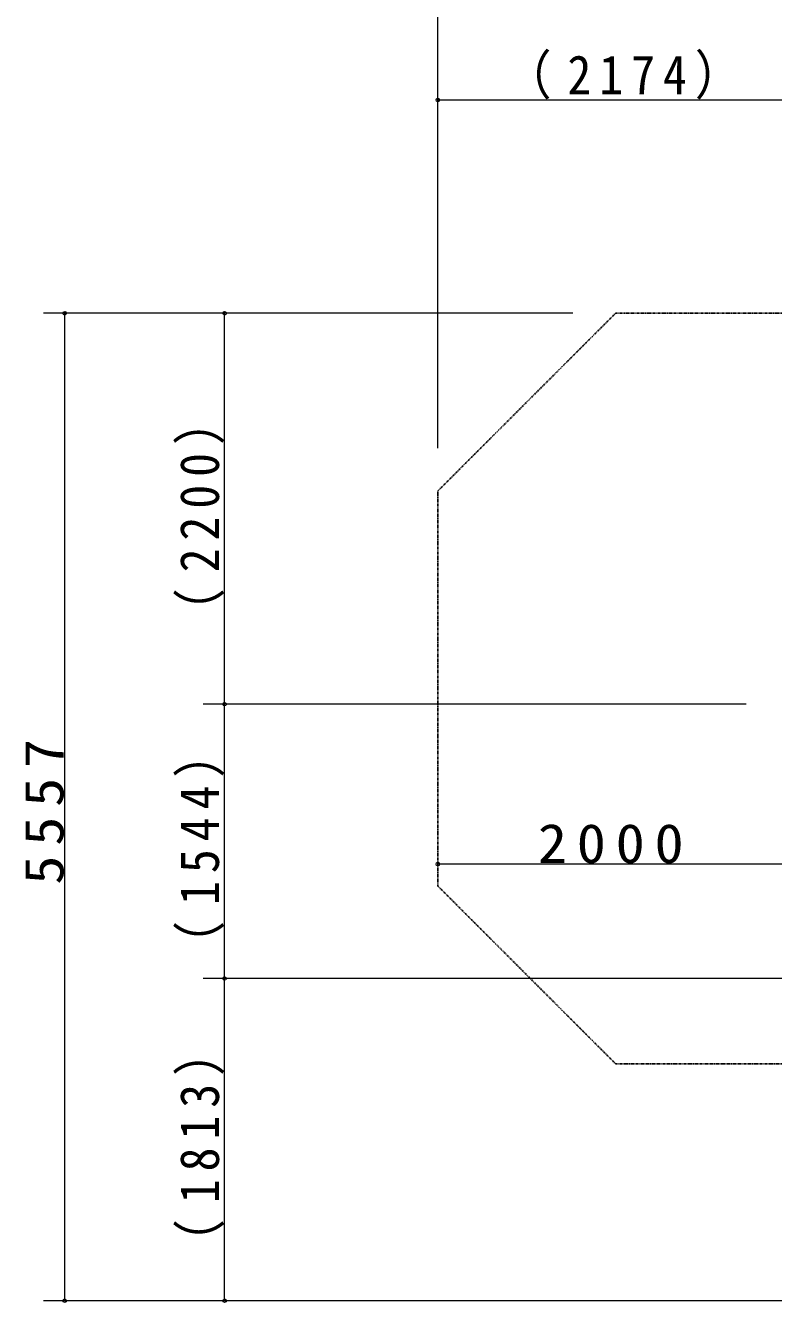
# Model space of a CAD drawing. Units: millimetres at full size, with parts at other scales. Extents: x -15630 to 0, y -2472 to 10680.
# Drawn here: x -4479 to -3076, y 1637 to 4032 of the extents above; entities that cross this region are included whole.
import ezdxf

# ---------------------------------------------------------------- set-up
doc = ezdxf.new("R2010")
doc.units = ezdxf.units.MM
doc.linetypes.add('USER3', pattern=[8, 3, -1, 1, -1, 1, -1])
doc.layers.add('線', color=2, linetype='Continuous', lineweight=25)
doc.layers.add('補助', color=2, linetype='Continuous', lineweight=13)
doc.styles.add('ＭＳ ゴシック', font='')
doc.styles.get('ＭＳ ゴシック').set_extended_font_data('MS Gothic')

# ---------------------------------------------------------------- blocks, each defined once
blk = doc.blocks.new('dimension_origin')
at = {"color": 0, "linetype": 'Continuous', "lineweight": -2}
blk.add_circle((0, 0), 1.25, dxfattribs=at)

msp = doc.modelspace()

# ---------------------------------------------------------------- linework, layer by layer
at = {"layer": '線', "linetype": 'USER3'}
for p, q in [((-3705.123, 3158.951), (-3371.789, 3492.284)), ((-1361.486, 3492.284), (-3371.789, 3492.284)), ((-3705.123, 2417.751), (-3705.123, 3158.951)), ((-3705.123, 2417.751), (-3371.789, 2084.417)), ((-3371.789, 2084.417), (-2529.043, 2084.417))]:
    msp.add_line(p, q, dxfattribs=at)
at = {"layer": '補助'}
for p, q in [((-3705.123, 3238.951), (-3705.123, 4232.284)), ((-3705.123, 3238.951), (-3705.123, 3932.284)), ((-3705.123, 3892.284), (-2980.356, 3892.284)), ((-3451.789, 3492.284), (-4445.123, 3492.284)), ((-4405.123, 1640), (-4405.123, 3492.284)), ((-3451.79, 3492.284), (-4145.123, 3492.284)), ((-4105.123, 2758.951), (-4105.123, 3492.284)), ((-3127.023, 2758.951), (-4145.123, 2758.951)), ((-3127.023, 2758.951), (-4145.123, 2758.951)), ((-4105.123, 2244.367), (-4105.123, 2758.951)), ((-3038.456, 2458.951), (-3705.123, 2458.951)), ((-1941.486, 2244.367), (-4145.123, 2244.367)), ((-1941.486, 2244.367), (-4145.123, 2244.367)), ((-4105.123, 1640), (-4105.123, 2244.367)), ((-2164.626, 1640), (-4445.123, 1640)), ((-2164.626, 1640), (-4145.123, 1640))]:
    msp.add_line(p, q, dxfattribs=at)

# ---------------------------------------------------------------- block references
at = {"layer": '補助', "xscale": 2.67, "yscale": 2.67}
for p in [(-3705.123, 3892.284), (-3705.123, 2458.951)]:
    msp.add_blockref('dimension_origin', p, dxfattribs=at)
for p, rotation in [((-4405.123, 3492.284), 270), ((-4105.123, 3492.284), 270), ((-4105.123, 2758.951), 270), ((-4105.123, 2758.951), 90), ((-4105.123, 2244.367), 270), ((-4105.123, 2244.367), 90), ((-4405.123, 1640), 90), ((-4105.123, 1640), 90)]:
    msp.add_blockref('dimension_origin', p, dxfattribs=dict(at, rotation=rotation))

# ---------------------------------------------------------------- texts
at = {"layer": '補助', "char_height": 73.31, "attachment_point": 8, "style": 'ＭＳ ゴシック'}
for s, insert in [('\\T1.33;\\W0.9;（2174）', (-3342.739, 3893.284)), ('\\T1.33;\\W1.1;2000', (-3371.789, 2459.951))]:
    msp.add_mtext(s, dxfattribs=dict(at, insert=insert))
at = {"layer": '補助', "char_height": 73.31, "attachment_point": 8, "rotation": 90, "style": 'ＭＳ ゴシック'}
for s, insert in [('\\T1.33;\\W0.9;（2200）', (-4106.123, 3125.617)), ('\\T1.33;\\W1.1;5557', (-4406.123, 2566.142)), ('\\T1.33;\\W0.9;（1544）', (-4106.123, 2501.659)), ('\\T1.33;\\W0.9;（1813）', (-4106.123, 1942.184))]:
    msp.add_mtext(s, dxfattribs=dict(at, insert=insert))

doc.saveas('drawing.dxf')
